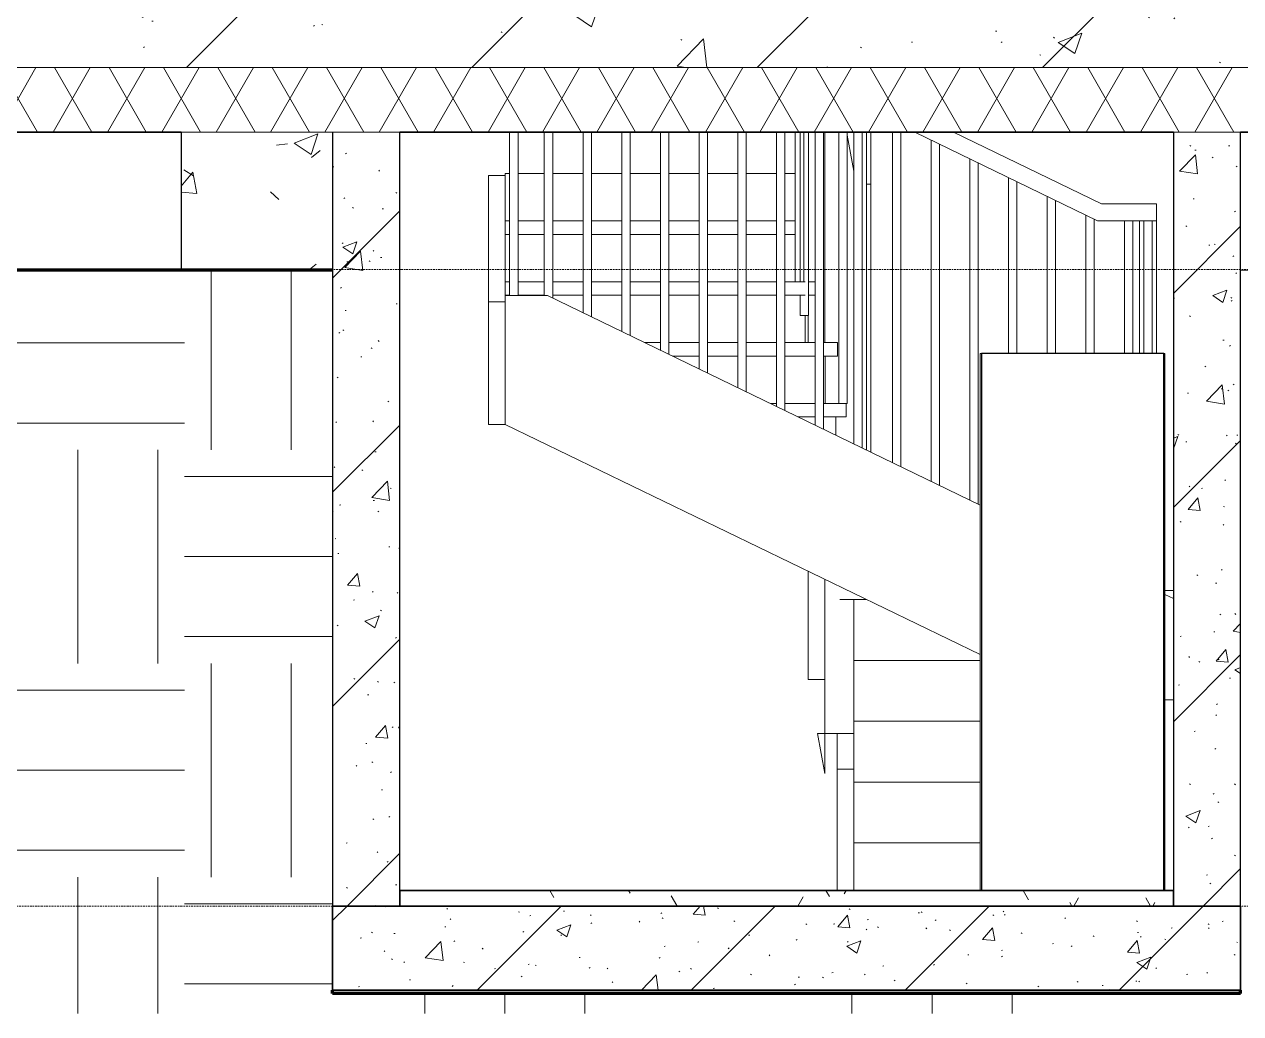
# Model space of a CAD drawing. Header units: millimetres. Extents: x -15640 to 2474, y -3000 to 10373.
# Drawn here: x -5733 to -2117, y -3000 to -59 of the extents above; entities that cross this region are included whole.
import ezdxf

# ---------------------------------------------------------------- set-up
doc = ezdxf.new("R2010")
doc.units = ezdxf.units.MM
doc.linetypes.add('Dash dot', pattern=[15.875, 6.35, -4.7625, 0, -4.7625])
for name, color, linetype, lineweight in [('A-FLOR', 192, 'Continuous', 9), ('A-FLOR-HRAL', 11, 'Continuous', 9), ('A-FLOR-LEVL', 51, 'Continuous', 9), ('A-FLOR-MCUT', 51, 'Continuous', 9), ('A-FLOR-PATT', 8, 'Continuous', 35), ('A-GENM', 13, 'Continuous', 9), ('A-WALL', 113, 'Continuous', 9), ('A-WALL-PATT', 111, 'Continuous', 25), ('C-BLDG-PADS', 91, 'Continuous', 9), ('C-TOPO', 7, 'Continuous', 9), ('S-FNDN', 32, 'Continuous', 9), ('S-STRS', 31, 'Continuous', 9)]:
    doc.layers.add(name, color=color, linetype=linetype, lineweight=lineweight)
pattern_1 = [(0, (-5257.7, 3200), (635, 635), [635, -635]), (0, (-5257.7, 3438.1), (635, 635), [635, -635]), (0, (-5257.7, 3676.25), (635, 635), [635, -635]), (90, (-5178.3, 3755.6), (-635, 635), [635, -635]), (90, (-4940.2, 3755.6), (-635, 635), [635, -635]), (90, (-4702.1, 3755.6), (-635, 635), [635, -635])]
pattern_2 = [(45, (-5257.7, 3200), (-318.198, 318.198), []), (50, (-5257.7, 3200), (430.356, -37.652), [45, -495]), (355, (-5257.7, 3200), (-83.25, 451.315), [36, -396]), (100.451, (-5221.83, 3196.86), (347.109, 413.66), [38.244, -420.685]), (46.184, (-5257.7, 3320), (640.344, -99.314), [67.5, -742.5]), (96.636, (-5204.33, 3311.7), (560.793, 584.475), [57.366, -631.03]), (351.184, (-5257.7, 3320), (560.8, 584.47), [54, -594]), (21, (-5197.7, 3290), (358.144, -241.572), [45, -495]), (326, (-5197.7, 3290), (145.99, 435.09), [36, -396]), (71.451, (-5167.85, 3269.87), (504.135, 193.515), [38.244, -420.685]), (37.5, (-5257.69, 3200), (4.864, 133.1575), [3.353, -257.447, 3.353, -264.647, -265]), (37.5, (-5257.69, 3200), (4.864, 133.1575), [-528.8, 3.353, -261.647]), (7.5, (-5257.7, 3200), (105.2278, 157.7647), [3.353, -149.447, 3.353, -251.447, -101]), (7.5, (-5257.7, 3200), (105.2278, 157.7647), [-407.6, 3.353, -97.647]), (327.5, (-5346.89, 3200), (213.529, -9.022), [3.353, -96.647, 3.353, -308.647, -414]), (327.5, (-5346.89, 3200), (213.529, -9.022), [-412, 3.353, -410.647]), (317.5, (-5386.9, 3200), (233.2745, 40.042), [3.353, -126.647, 3.353, -203.847, -294]), (317.5, (-5386.9, 3200), (233.2745, 40.042), [-337.2, 3.353, -290.647])]

# ---------------------------------------------------------------- blocks, each defined once
blk = doc.blocks.new('Railing - 25mm-3026675-B-B')
at = {"layer": 'A-FLOR-HRAL'}
for p, q in [((-3426.5, -824.5), (-3426.5, -380)), ((-3401.5, -380), (-3401.5, -924.5)), ((-3426.5, -924.5), (-3426.5, -864.5)), ((-3401.5, -924.5), (-3426.5, -924.5))]:
    blk.add_line(p, q, dxfattribs=at)
blk = doc.blocks.new('Railing - 25mm-3026673-B-B')
at = {"layer": 'A-FLOR-HRAL'}
for p, q in [((-3311.5, -1186.3), (-3311.5, -380)), ((-3286.5, -380), (-3286.5, -1186.3)), ((-3299.7, -1186.3), (-3286.5, -1186.3))]:
    blk.add_line(p, q, dxfattribs=at)
blk = doc.blocks.new('Railing - 25mm-3026661-B-B')
at = {"layer": 'A-FLOR-HRAL'}
for p, q in [((-3441.2, -824.5), (-3441.2, -380)), ((-3416.2, -380), (-3416.2, -824.5))]:
    blk.add_line(p, q, dxfattribs=at)
blk = doc.blocks.new('Railing - 25mm-3026659-B-B')
at = {"layer": 'A-FLOR-HRAL'}
blk.add_line((-3229, -1324.7), (-3229, -380), dxfattribs=at)
blk = doc.blocks.new('Railing - Railing-2589559-B-B')
for name in ['Railing - 25mm-3026661-B-B', 'Railing - 25mm-3026675-B-B', 'Railing - 25mm-3026673-B-B', 'Railing - 25mm-3026659-B-B']:
    blk.add_blockref(name, (0, 0))
blk = doc.blocks.new('Railing - 25mm-3026720-B-B')
at = {"layer": 'A-FLOR-HRAL'}
for p, q in [((-4187.3, -865), (-4187.3, -380)), ((-4162.3, -872.7), (-4162.3, -380))]:
    blk.add_line(p, q, dxfattribs=at)
blk = doc.blocks.new('Railing - 25mm-3026718-B-B')
at = {"layer": 'A-FLOR-HRAL'}
for p, q in [((-4072.3, -916.3), (-4072.3, -380)), ((-4047.3, -928.4), (-4047.3, -380))]:
    blk.add_line(p, q, dxfattribs=at)
blk = doc.blocks.new('Railing - 25mm-2918728-B-B')
at = {"layer": 'A-FLOR-HRAL'}
for p, q in [((-3957.3, -972), (-3957.3, -380)), ((-3932.3, -984.1), (-3932.3, -380))]:
    blk.add_line(p, q, dxfattribs=at)
blk = doc.blocks.new('Railing - 25mm-3026716-B-B')
at = {"layer": 'A-FLOR-HRAL'}
for p, q in [((-3842.3, -1027.7), (-3842.3, -380)), ((-3817.3, -1039.8), (-3817.3, -380))]:
    blk.add_line(p, q, dxfattribs=at)
blk = doc.blocks.new('Railing - 25mm-2918738-B-B')
at = {"layer": 'A-FLOR-HRAL'}
for p, q in [((-3727.3, -1083.4), (-3727.3, -380)), ((-3702.3, -1095.5), (-3702.3, -380))]:
    blk.add_line(p, q, dxfattribs=at)
blk = doc.blocks.new('Railing - 25mm-2918722-B-B')
at = {"layer": 'A-FLOR-HRAL'}
for p, q in [((-3612.3, -1139.1), (-3612.3, -380)), ((-3587.3, -1151.2), (-3587.3, -380))]:
    blk.add_line(p, q, dxfattribs=at)
blk = doc.blocks.new('Railing - 25mm-3026714-B-B')
at = {"layer": 'A-FLOR-HRAL'}
for p, q in [((-3497.3, -1194.8), (-3497.3, -380)), ((-3472.3, -1206.9), (-3472.3, -380))]:
    blk.add_line(p, q, dxfattribs=at)
blk = doc.blocks.new('Railing - 25mm-3026712-B-B')
at = {"layer": 'A-FLOR-HRAL'}
for p, q in [((-3382.3, -1250.4), (-3382.3, -380)), ((-3357.3, -1262.6), (-3357.3, -380))]:
    blk.add_line(p, q, dxfattribs=at)
blk = doc.blocks.new('Railing - 25mm-2918716-B-B')
at = {"layer": 'A-FLOR-HRAL'}
for p, q in [((-3267.3, -1306.1), (-3267.3, -380)), ((-3242.3, -1318.3), (-3242.3, -380))]:
    blk.add_line(p, q, dxfattribs=at)
blk = doc.blocks.new('Railing - 25mm-3026710-B-B')
at = {"layer": 'A-FLOR-HRAL'}
for p, q in [((-3152.3, -1361.8), (-3152.3, -380)), ((-3127.3, -1374), (-3127.3, -380))]:
    blk.add_line(p, q, dxfattribs=at)
blk = doc.blocks.new('Railing - 25mm-3026708-B-B')
at = {"layer": 'A-FLOR-HRAL'}
for p, q in [((-3037.3, -1417.5), (-3037.3, -403.5)), ((-3012.3, -1429.6), (-3012.3, -415.6))]:
    blk.add_line(p, q, dxfattribs=at)
blk = doc.blocks.new('Railing - 25mm-3026706-B-B')
at = {"layer": 'A-FLOR-HRAL'}
for p, q in [((-2922.3, -1473.2), (-2922.3, -459.2)), ((-2897.3, -1485.3), (-2897.3, -471.3))]:
    blk.add_line(p, q, dxfattribs=at)
blk = doc.blocks.new('Railing - 25mm-3026704-B-B')
at = {"layer": 'A-FLOR-HRAL'}
for p, q in [((-2807.3, -1037.5), (-2807.3, -514.9)), ((-2782.3, -1037.5), (-2782.3, -527))]:
    blk.add_line(p, q, dxfattribs=at)
blk = doc.blocks.new('Railing - 25mm-3026702-B-B')
at = {"layer": 'A-FLOR-HRAL'}
for p, q in [((-2692.3, -1037.5), (-2692.3, -570.6)), ((-2667.3, -1037.5), (-2667.3, -582.7))]:
    blk.add_line(p, q, dxfattribs=at)
blk = doc.blocks.new('Railing - 25mm-3026700-B-B')
at = {"layer": 'A-FLOR-HRAL'}
for p, q in [((-2577.3, -1037.5), (-2577.3, -626.3)), ((-2552.3, -1037.5), (-2552.3, -638.4))]:
    blk.add_line(p, q, dxfattribs=at)
blk = doc.blocks.new('Railing - 25mm-3026679-B-B')
at = {"layer": 'A-FLOR-HRAL'}
for p, q in [((-2462.3, -1037.5), (-2462.3, -643.3)), ((-2437.3, -1037.5), (-2437.3, -643.3))]:
    blk.add_line(p, q, dxfattribs=at)
blk = doc.blocks.new('Railing - 25mm-3026681-B-B')
at = {"layer": 'A-FLOR-HRAL'}
for p, q in [((-4290.4, -865), (-4290.4, -380)), ((-4265.4, -865), (-4265.4, -380))]:
    blk.add_line(p, q, dxfattribs=at)
blk = doc.blocks.new('Railing - 25mm-V4-B-B')
at = {"layer": 'A-FLOR-HRAL'}
for p, q in [((-2404.8, -1037.5), (-2404.8, -643.3)), ((-2379.8, -1037.5), (-2379.8, -643.3))]:
    blk.add_line(p, q, dxfattribs=at)
blk = doc.blocks.new('Railing - Railing-2589563-B-B')
for name in ['Railing - 25mm-3026681-B-B', 'Railing - 25mm-3026720-B-B', 'Railing - 25mm-3026718-B-B', 'Railing - 25mm-2918728-B-B', 'Railing - 25mm-3026716-B-B', 'Railing - 25mm-2918738-B-B', 'Railing - 25mm-2918722-B-B', 'Railing - 25mm-3026714-B-B', 'Railing - 25mm-3026712-B-B', 'Railing - 25mm-2918716-B-B', 'Railing - 25mm-3026710-B-B', 'Railing - 25mm-3026708-B-B', 'Railing - 25mm-3026706-B-B', 'Railing - 25mm-3026704-B-B', 'Railing - 25mm-3026702-B-B', 'Railing - 25mm-3026700-B-B', 'Railing - 25mm-3026679-B-B', 'Railing - 25mm-V4-B-B']:
    blk.add_blockref(name, (0, 0))
blk = doc.blocks.new('Top Rail Type - Top Rail_Internal_-2589573-B-B')
at = {"layer": 'A-FLOR-HRAL'}
for p, q in [((-3216.5, -380), (-3216.5, -534.2)), ((-3216.5, -534.2), (-3229, -534.2)), ((-3216.5, -534.2), (-3216.5, -1330.7))]:
    blk.add_line(p, q, dxfattribs=at)
blk = doc.blocks.new('Top Rail Type - Top Rail_Internal_-2589589-B-B')
at = {"layer": 'A-FLOR-HRAL'}
for p, q in [((-3085.9, -380), (-2542.3, -643.3)), ((-2530.8, -593.3), (-2971.2, -380)), ((-2367.3, -593.3), (-2530.8, -593.3)), ((-2367.3, -593.3), (-2367.3, -643.3)), ((-2542.3, -643.3), (-2367.3, -643.3)), ((-2417.3, -643.3), (-2417.3, -1037.5)), ((-2367.3, -643.3), (-2367.3, -1037.5))]:
    blk.add_line(p, q, dxfattribs=at)
blk = doc.blocks.new('EA_Boilervat_SBB200WPclassic_183L - EA_Boilervat_SBB200WPclassic_183L-457578-B-B')
at = {"layer": 'A-GENM'}
for p, q in [((-2891.4, -1037.5), (-2891.4, -2633.5)), ((-2887.9, -1037.5), (-2891.4, -1037.5)), ((-2342.4, -1037.5), (-2345.8, -1037.5)), ((-2342.4, -2633.5), (-2342.4, -1037.5))]:
    blk.add_line(p, q, dxfattribs=at)
at = {"layer": 'A-GENM', "lineweight": 25}
for p, q in [((-2345.8, -1037.5), (-2887.9, -1037.5)), ((-2887.9, -1037.5), (-2887.9, -2633.5)), ((-2345.8, -2633.5), (-2345.8, -1037.5)), ((-2887.9, -2633.5), (-2345.8, -2633.5))]:
    blk.add_line(p, q, dxfattribs=at)

msp = doc.modelspace()

# ---------------------------------------------------------------- hatches: boundary and pattern name
at = {"layer": 'A-FLOR-PATT', "lineweight": 9}
h = msp.add_hatch(dxfattribs=at)
h.set_pattern_fill('FP_10', color=256, style=0, pattern_type=2)
h.set_pattern_definition([(45, (-5257.7, 3200), (-424.264, 424.264), []), (50, (-5257.7, 3200), (717.26, -62.75), [75, -825]), (355, (-5257.7, 3200), (-138.75, 752.19), [60, -660]), (100.451, (-5197.9, 3194.8), (578.514, 689.44), [63.74, -701.14]), (46.184, (-5257.7, 3400), (1067.24, -165.52), [112.5, -1237.5]), (96.636, (-5168.8, 3386.2), (934.66, 974.12), [95.61, -1051.71]), (351.184, (-5257.7, 3400), (934.67, 974.12), [90, -990]), (21, (-5157.7, 3350), (596.907, -402.62), [75, -825]), (326, (-5157.7, 3350), (243.32, 725.15), [60, -660]), (71.451, (-5107.95, 3316.45), (840.225, 322.525), [63.74, -701.14]), (37.5, (-5257.7, 3200), (12.16, 332.894), [3.353, -648.647, 3.353, -666.647, -662.5]), (37.5, (-5257.7, 3200), (12.16, 332.894), [-1322, 3.353, -659.147]), (7.5, (-5257.7, 3200), (263.07, 394.412), [3.353, -378.647, 3.353, -633.647, -252.5]), (7.5, (-5257.7, 3200), (263.07, 394.412), [-1019, 3.353, -249.147]), (327.5, (-5480.7, 3200), (533.822, -22.555), [3.353, -246.647, 3.353, -776.647, -1035]), (327.5, (-5480.7, 3200), (533.822, -22.555), [-1030, 3.353, -1031.647]), (317.5, (-5580.7, 3200), (583.186, 100.105), [3.353, -321.647, 3.353, -514.647, -735]), (317.5, (-5580.7, 3200), (583.186, 100.105), [-843, 3.35, -731.65]), (317.5, (-5580.7, 3200), (583.186, 100.105), [3.353, -321.647, 3.353, -514.647, -735]), (317.5, (-5580.7, 3200), (583.186, 100.105), [-843, 3.35, -731.65])])
h.paths.add_polyline_path([(-860.4, -188), (-860.4, 0), (-8973.5, 0), (-8973.5, -188), (-926.2, -188)])
h = msp.add_hatch(dxfattribs=at)
h.set_pattern_fill('FP_9', color=256, angle=-120, style=0, pattern_type=2)
h.set_pattern_definition([(240, (-5913.62, 0.0002), (121.2436, -70), []), (300, (-5913.62, 0.0002), (121.2436, 70), [])])
h.paths.add_polyline_path([(-860.4, -380), (-860.4, -188), (-8973.5, -188), (-8973.5, -380), (-926.2, -380)])
h = msp.add_hatch(dxfattribs=at)
h.set_pattern_fill('FP_37', color=256, style=0, pattern_type=2)
h.set_pattern_definition([(0, (-5257.69, 3200), (406.4, 101.6), [33.528, -271.272, 33.528, -271.272, -1625.6]), (0, (-5257.69, 3200), (406.4, 101.6), [-609.6, 33.528, -576.072, 33.528, -271.272, -711.2]), (0, (-5257.69, 3200), (406.4, 101.6), [-1524, 33.528, -169.672, 33.528, -474.472]), (120, (-5105.29, 3250.8), (-291.1882, 301.1527), [33.528, -271.272, 33.528, -271.272, -1625.6]), (120, (-5105.29, 3250.8), (-291.1882, 301.1527), [-609.6, 33.528, -576.072, 33.528, -271.272, -711.2]), (120, (-5105.29, 3250.8), (-291.1882, 301.1527), [-1524, 33.528, -169.672, 33.528, -474.472]), (240, (-5054.49, 3454), (-115.2118, -402.7527), [33.528, -271.272, 33.528, -271.272, -1625.6]), (240, (-5054.49, 3454), (-115.2118, -402.7527), [-609.6, 33.528, -576.072, 33.528, -271.272, -711.2]), (240, (-5054.49, 3454), (-115.2118, -402.7527), [-1524, 33.528, -169.672, 33.528, -474.472])])
h.paths.add_polyline_path([(-2658.6, -2680), (-2316.9, -2680), (-2316.9, -2633.5), (-4616.9, -2633.5), (-4616.9, -2680), (-3524.8, -2680)])
h = msp.add_hatch(dxfattribs=at)
h.set_pattern_fill('FP_45', color=256, angle=225, style=0, pattern_type=2)
h.set_pattern_definition([(45, (-5257.7, 3200), (-318.198, 318.198), []), (50, (-5257.7, 3200), (430.356, -37.652), [45, -495]), (355, (-5257.7, 3200), (-83.25, 451.315), [36, -396]), (100.451, (-5221.83, 3196.86), (347.109, 413.66), [38.244, -420.685]), (46.184, (-5257.7, 3320), (640.344, -99.314), [67.5, -742.5]), (96.636, (-5204.33, 3311.7), (560.793, 584.475), [57.366, -631.03]), (351.184, (-5257.7, 3320), (560.8, 584.47), [54, -594]), (21, (-5197.7, 3290), (358.144, -241.572), [45, -495]), (326, (-5197.7, 3290), (145.99, 435.09), [36, -396]), (71.451, (-5167.85, 3269.87), (504.135, 193.515), [38.244, -420.685]), (37.5, (-5257.69, 3200), (4.864, 133.1575), [3.353, -257.447, 3.353, -264.647, -265]), (37.5, (-5257.69, 3200), (4.864, 133.1575), [-528.8, 3.353, -261.647]), (7.5, (-5257.7, 3200), (105.2278, 157.7647), [3.353, -149.447, 3.353, -251.447, -101]), (7.5, (-5257.7, 3200), (105.2278, 157.7647), [-407.6, 3.353, -97.647]), (327.5, (-5346.89, 3200), (213.529, -9.022), [3.353, -96.647, 3.353, -308.647, -414]), (327.5, (-5346.89, 3200), (213.529, -9.022), [-412, 3.353, -410.647]), (317.5, (-5386.9, 3200), (233.2745, 40.042), [3.353, -126.647, 3.353, -203.847, -294]), (317.5, (-5386.9, 3200), (233.2745, 40.042), [-337.2, 3.353, -290.647])])
h.paths.add_polyline_path([(-2658.6, -2930), (-2116.9, -2930), (-2116.9, -2680), (-4816.9, -2680), (-4816.9, -2930), (-3524.8, -2930)])
at = {"layer": 'A-WALL-PATT', "lineweight": 9}
h = msp.add_hatch(dxfattribs=at)
h.set_pattern_fill('FP_11', color=256, style=0, pattern_type=2)
h.set_pattern_definition([(50, (-5257.7, 3200), (728.74, -63.76), [76.2, -838.2]), (355, (-5257.7, 3200), (-140.97, 764.23), [60.96, -670.56]), (100.45, (-5197, 3194.7), (587.77, 700.47), [64.76, -712.36]), (46.184, (-5257.7, 3403.2), (1084.32, -168.17), [114.3, -1257.3]), (96.636, (-5167.3, 3389.2), (949.6, 989.7), [97.14, -1068.54]), (351.184, (-5257.7, 3403.2), (949.62, 989.7), [91.44, -1005.84]), (21, (-5156.1, 3352.4), (606.46, -409.06), [76.2, -838.2]), (326, (-5156.1, 3352.4), (247.21, 736.75), [60.96, -670.56]), (71.451, (-5105.56, 3318.3), (853.67, 327.69), [64.76, -712.36]), (37.5, (-5257.7, 3200), (12.355, 338.22), [33.528, -628.904, 33.528, -647.192, -673.1]), (37.5, (-5257.7, 3200), (12.355, 338.22), [-1343.15, 33.53, -639.57]), (7.5, (-5257.7, 3200), (267.28, 400.722), [33.528, -354.584, 33.528, -613.664, -256.54]), (7.5, (-5257.7, 3200), (267.28, 400.722), [-1035.304, 33.53, -223.01]), (327.5, (-5484.26, 3200), (542.363, -22.915), [33.528, -220.472, 33.528, -758.952, -1051.56]), (327.5, (-5484.26, 3200), (542.363, -22.915), [-1046.48, 33.53, -1018.03]), (317.5, (-5585.86, 3200), (592.517, 101.707), [33.53, -296.67, 33.53, -492.76, -746.76]), (317.5, (-5585.86, 3200), (592.517, 101.707), [-856.49, 33.53, -713.23])])
h.paths.add_polyline_path([(-4816.9, -788), (-4816.9, -380), (-5266.9, -380), (-5266.9, -788), (-5257.2, -788)])
h = msp.add_hatch(dxfattribs=at)
h.set_pattern_fill('FP_45', color=256, angle=225, style=0, pattern_type=2)
h.set_pattern_definition(pattern_2)
h.paths.add_polyline_path([(-4816.9, -2680), (-4616.9, -2680), (-4616.9, -380), (-4816.9, -380), (-4816.9, -2089.9)])
h = msp.add_hatch(dxfattribs=at)
h.set_pattern_fill('FP_45', color=256, angle=225, style=0, pattern_type=2)
h.set_pattern_definition(pattern_2)
h.paths.add_polyline_path([(-2116.9, -2680), (-2116.9, -380), (-2316.9, -380), (-2316.9, -2680)])
at = {"layer": 'C-TOPO'}
h = msp.add_hatch(dxfattribs=at)
h.set_pattern_fill('FP_35', color=256, style=0, pattern_type=2)
h.set_pattern_definition(pattern_1)
h.paths.add_polyline_path([(-5257.2, -3000), (-4816.9, -3000), (-4816.9, -790.2), (-9143.5, -790.2), (-9143.5, -3000), (-8024.9, -3000)])
h = msp.add_hatch(dxfattribs=at)
h.set_pattern_fill('FP_35', color=256, style=0, pattern_type=2)
h.set_pattern_definition(pattern_1)
h.paths.add_polyline_path([(-2745.7, -3000), (-2116.9, -3000), (-2116.9, -2940.2), (-4816.9, -2940.2), (-4816.9, -3000), (-3524.8, -3000)])

# ---------------------------------------------------------------- linework, layer by layer
at = {"layer": 'A-FLOR', "lineweight": 35}
for p, q in [((-8716.9, -380), (-5266.9, -380)), ((-4616.9, -380), (-2316.9, -380)), ((-2116.9, -380), (-1116.9, -380)), ((-2316.9, -2633.5), (-4616.9, -2633.5)), ((-4616.9, -2633.5), (-4616.9, -2680)), ((-2316.9, -2680), (-2316.9, -2633.5)), ((-2116.9, -2680), (-4816.9, -2680)), ((-4816.9, -2680), (-4816.9, -2930)), ((-2116.9, -2930), (-2116.9, -2680)), ((-4816.9, -2930), (-2116.9, -2930))]:
    msp.add_line(p, q, dxfattribs=at)
at = {"layer": 'A-FLOR-LEVL', "linetype": 'Dash dot'}
for p, q in [((-13560.6, -788), (2474, -788)), ((-13560.6, -2680), (2474, -2680))]:
    msp.add_line(p, q, dxfattribs=at)
at = {"layer": 'A-FLOR-MCUT'}
msp.add_line((-860.4, -188), (-8973.5, -188), dxfattribs=at)
at = {"layer": 'A-WALL'}
for p, q in [((-4616.9, -380), (-5266.9, -380)), ((-2116.9, -380), (-2316.9, -380))]:
    msp.add_line(p, q, dxfattribs=at)
at = {"layer": 'A-WALL', "lineweight": 25}
for p, q in [((-4816.9, -380), (-4816.9, -2680)), ((-4616.9, -2633.5), (-4616.9, -380)), ((-2316.9, -380), (-2316.9, -2633.5)), ((-2116.9, -2680), (-2116.9, -380))]:
    msp.add_line(p, q, dxfattribs=at)
at = {"layer": 'C-BLDG-PADS', "lineweight": 18}
for p, q in [((-9143.5, -790), (-4816.9, -790)), ((-5266.9, -788), (-8716.9, -788)), ((-2116.9, -2938), (-4816.9, -2938)), ((-4816.9, -2938), (-4816.9, -2940)), ((-4816.9, -2940), (-2116.9, -2940)), ((-2116.9, -2940), (-2116.9, -2938))]:
    msp.add_line(p, q, dxfattribs=at)
at = {"layer": 'C-TOPO', "lineweight": 70}
for p, q in [((-4816.9, -790.2), (-8024.9, -790.2)), ((-4816.9, -2940.2), (-4816.9, -2930)), ((-4816.9, -2940.2), (-4816.9, -2930)), ((-4816.9, -2940.2), (-4816.9, -2930)), ((-4816.9, -2940.2), (-4816.9, -2930)), ((-4816.9, -2940.2), (-4816.9, -2930)), ((-4816.9, -2940.2), (-4816.9, -2930)), ((-4816.9, -2940.2), (-4816.9, -2930)), ((-2745.7, -2940.2), (-4816.9, -2940.2)), ((-2116.9, -2940.2), (-2745.7, -2940.2)), ((-2116.9, -2940.2), (-2116.9, -2930)), ((-2116.9, -2940.2), (-2116.9, -2930))]:
    msp.add_line(p, q, dxfattribs=at)
at = {"layer": 'C-TOPO'}
for p, q in [((-8024.9, -790.2), (-4816.9, -790.2)), ((-1893.1, -790.2), (-2116.9, -790.2)), ((-4816.9, -2940.2), (-4816.9, -2930)), ((-4816.9, -2940.2), (-4816.9, -2930)), ((-4816.9, -2940.2), (-4816.9, -2930)), ((-4816.9, -2940.2), (-4816.9, -2930)), ((-4816.9, -2940.2), (-4816.9, -2930)), ((-4816.9, -2940.2), (-4816.9, -2930)), ((-4816.9, -2940.2), (-4816.9, -2930)), ((-2745.7, -2940.2), (-4816.9, -2940.2)), ((-2116.9, -2940.2), (-2745.7, -2940.2)), ((-2116.9, -2940.2), (-2116.9, -2930)), ((-2116.9, -2940.2), (-2116.9, -2930))]:
    msp.add_line(p, q, dxfattribs=at)
at = {"layer": 'S-FNDN', "lineweight": 25}
for p, q in [((-5266.9, -380), (-5266.9, -788)), ((-5266.9, -788), (-4816.9, -788))]:
    msp.add_line(p, q, dxfattribs=at)
at = {"layer": 'S-FNDN'}
msp.add_line((-2116.9, -788), (-2116.9, -788), dxfattribs=at)
at = {"layer": 'S-STRS'}
for p, q in [((-3353.3, -1005.4), (-3353.3, -380)), ((-3353.3, -380), (-3353.3, -1005.4)), ((-3267.3, -496.1), (-3286.5, -388.8)), ((-4303.3, -508.8), (-4303.3, -502.7)), ((-4290.4, -502.7), (-4303.3, -502.7)), ((-4187.3, -502.7), (-4265.4, -502.7)), ((-4072.3, -502.7), (-4162.3, -502.7)), ((-3957.3, -502.7), (-4047.3, -502.7)), ((-3842.3, -502.7), (-3932.3, -502.7)), ((-3727.3, -502.7), (-3817.3, -502.7)), ((-3612.3, -502.7), (-3702.3, -502.7)), ((-3497.3, -502.7), (-3587.3, -502.7)), ((-3441.2, -502.7), (-3472.3, -502.7)), ((-4353.3, -508.8), (-4303.3, -508.8)), ((-4353.3, -884), (-4353.3, -508.8)), ((-4303.3, -508.8), (-4303.3, -865)), ((-4303.3, -643.6), (-4290.4, -643.6)), ((-4265.4, -643.6), (-4187.3, -643.6)), ((-4162.3, -643.6), (-4072.3, -643.6)), ((-4047.3, -643.6), (-3957.3, -643.6)), ((-3932.3, -643.6), (-3842.3, -643.6)), ((-3817.3, -643.6), (-3727.3, -643.6)), ((-3702.3, -643.6), (-3612.3, -643.6)), ((-3587.3, -643.6), (-3497.3, -643.6)), ((-3472.3, -643.6), (-3441.2, -643.6)), ((-4290.4, -683.6), (-4303.3, -683.6)), ((-4187.3, -683.6), (-4265.4, -683.6)), ((-4072.3, -683.6), (-4162.3, -683.6)), ((-3957.3, -683.6), (-4047.3, -683.6)), ((-3842.3, -683.6), (-3932.3, -683.6)), ((-3727.3, -683.6), (-3817.3, -683.6)), ((-3612.3, -683.6), (-3702.3, -683.6)), ((-3497.3, -683.6), (-3587.3, -683.6)), ((-3441.2, -683.6), (-3472.3, -683.6)), ((-4303.3, -824.5), (-4290.4, -824.5)), ((-4265.4, -824.5), (-4187.3, -824.5)), ((-4162.3, -824.5), (-4072.3, -824.5)), ((-4047.3, -824.5), (-3957.3, -824.5)), ((-3932.3, -824.5), (-3842.3, -824.5)), ((-3817.3, -824.5), (-3727.3, -824.5)), ((-3702.3, -824.5), (-3612.3, -824.5)), ((-3587.3, -824.5), (-3497.3, -824.5)), ((-3472.3, -824.5), (-3411.8, -824.5)), ((-3401.5, -824.5), (-3382.3, -824.5)), ((-4290.4, -864.5), (-4303.3, -864.5)), ((-4303.3, -865), (-4178, -865)), ((-4303.3, -1248.8), (-4303.3, -865)), ((-4187.3, -864.5), (-4265.4, -864.5)), ((-4178, -865), (-2891.2, -1488.3)), ((-4072.3, -864.5), (-4162.3, -864.5)), ((-3957.3, -864.5), (-4047.3, -864.5)), ((-3842.3, -864.5), (-3932.3, -864.5)), ((-3727.3, -864.5), (-3817.3, -864.5)), ((-3612.3, -864.5), (-3702.3, -864.5)), ((-3497.3, -864.5), (-3587.3, -864.5)), ((-3411.8, -864.5), (-3472.3, -864.5)), ((-3382.3, -864.5), (-3401.5, -864.5)), ((-4353.3, -884), (-4353.3, -1248.8)), ((-4303.3, -884), (-4353.3, -884)), ((-4303.3, -1248.8), (-4303.3, -884)), ((-3412, -924.5), (-3412, -1005.4)), ((-3403.3, -924.5), (-3403.3, -1005.4)), ((-3888.2, -1005.4), (-3842.3, -1005.4)), ((-3817.3, -1005.4), (-3727.3, -1005.4)), ((-3702.3, -1005.4), (-3612.3, -1005.4)), ((-3587.3, -1005.4), (-3497.3, -1005.4)), ((-3472.3, -1005.4), (-3382.3, -1005.4)), ((-3357.3, -1005.4), (-3315.3, -1005.4)), ((-3315.3, -1045.4), (-3315.3, -1005.4)), ((-3727.3, -1045.4), (-3805.7, -1045.4)), ((-3612.3, -1045.4), (-3702.3, -1045.4)), ((-3497.3, -1045.4), (-3587.3, -1045.4)), ((-3382.3, -1045.4), (-3472.3, -1045.4)), ((-3315.3, -1045.4), (-3357.3, -1045.4)), ((-3351.9, -1045.4), (-3351.9, -1186.3)), ((-3514.7, -1186.3), (-3497.3, -1186.3)), ((-3472.3, -1186.3), (-3382.3, -1186.3)), ((-3357.3, -1186.3), (-3299.7, -1186.3)), ((-3289.6, -1226.3), (-3289.6, -1186.3)), ((-3382.3, -1226.3), (-3432.1, -1226.3)), ((-3289.6, -1226.3), (-3357.3, -1226.3)), ((-3320.6, -1226.3), (-3320.6, -1280.3)), ((-4353.3, -1248.8), (-4303.3, -1248.8)), ((-4303.3, -1248.8), (-2891.2, -1932.7)), ((-3403.3, -1684.7), (-3403.3, -2006.7)), ((-3353.3, -2006.7), (-3353.3, -1708.9)), ((-3353.3, -1708.9), (-3353.3, -2286)), ((-3229.3, -1769), (-3309.1, -1769)), ((-3266.9, -1949.9), (-3266.9, -1769)), ((-2316.9, -1742.2), (-2342.5, -1742.2)), ((-2342.5, -1754), (-2316.9, -1766.4)), ((-3266.9, -1949.9), (-3266.9, -2167.1)), ((-2891.2, -1949.9), (-3266.9, -1949.9)), ((-3403.3, -2006.7), (-3353.3, -2006.7)), ((-2342.5, -2066.8), (-2316.9, -2066.8)), ((-2891.2, -2130.8), (-3266.9, -2130.8)), ((-3266.9, -2167.1), (-3374.6, -2167.1)), ((-3374.6, -2167.1), (-3353.3, -2286)), ((-3316.9, -2272.9), (-3316.9, -2167.1)), ((-3266.9, -2167.1), (-3266.9, -2272.9)), ((-3316.9, -2633.5), (-3316.9, -2272.9)), ((-3266.9, -2272.9), (-3316.9, -2272.9)), ((-3266.9, -2272.9), (-3266.9, -2633.5)), ((-2891.2, -2311.7), (-3266.9, -2311.7)), ((-2891.2, -2492.6), (-3266.9, -2492.6))]:
    msp.add_line(p, q, dxfattribs=at)

# ---------------------------------------------------------------- block references
at = {"layer": 'A-FLOR-HRAL'}
for name in ['Railing - Railing-2589563-B-B', 'Railing - Railing-2589559-B-B', 'Top Rail Type - Top Rail_Internal_-2589573-B-B', 'Top Rail Type - Top Rail_Internal_-2589589-B-B']:
    msp.add_blockref(name, (0, 0), dxfattribs=at)
at = {"layer": 'A-GENM'}
msp.add_blockref('EA_Boilervat_SBB200WPclassic_183L - EA_Boilervat_SBB200WPclassic_183L-457578-B-B', (0, 0), dxfattribs=at)

doc.saveas('drawing.dxf')
